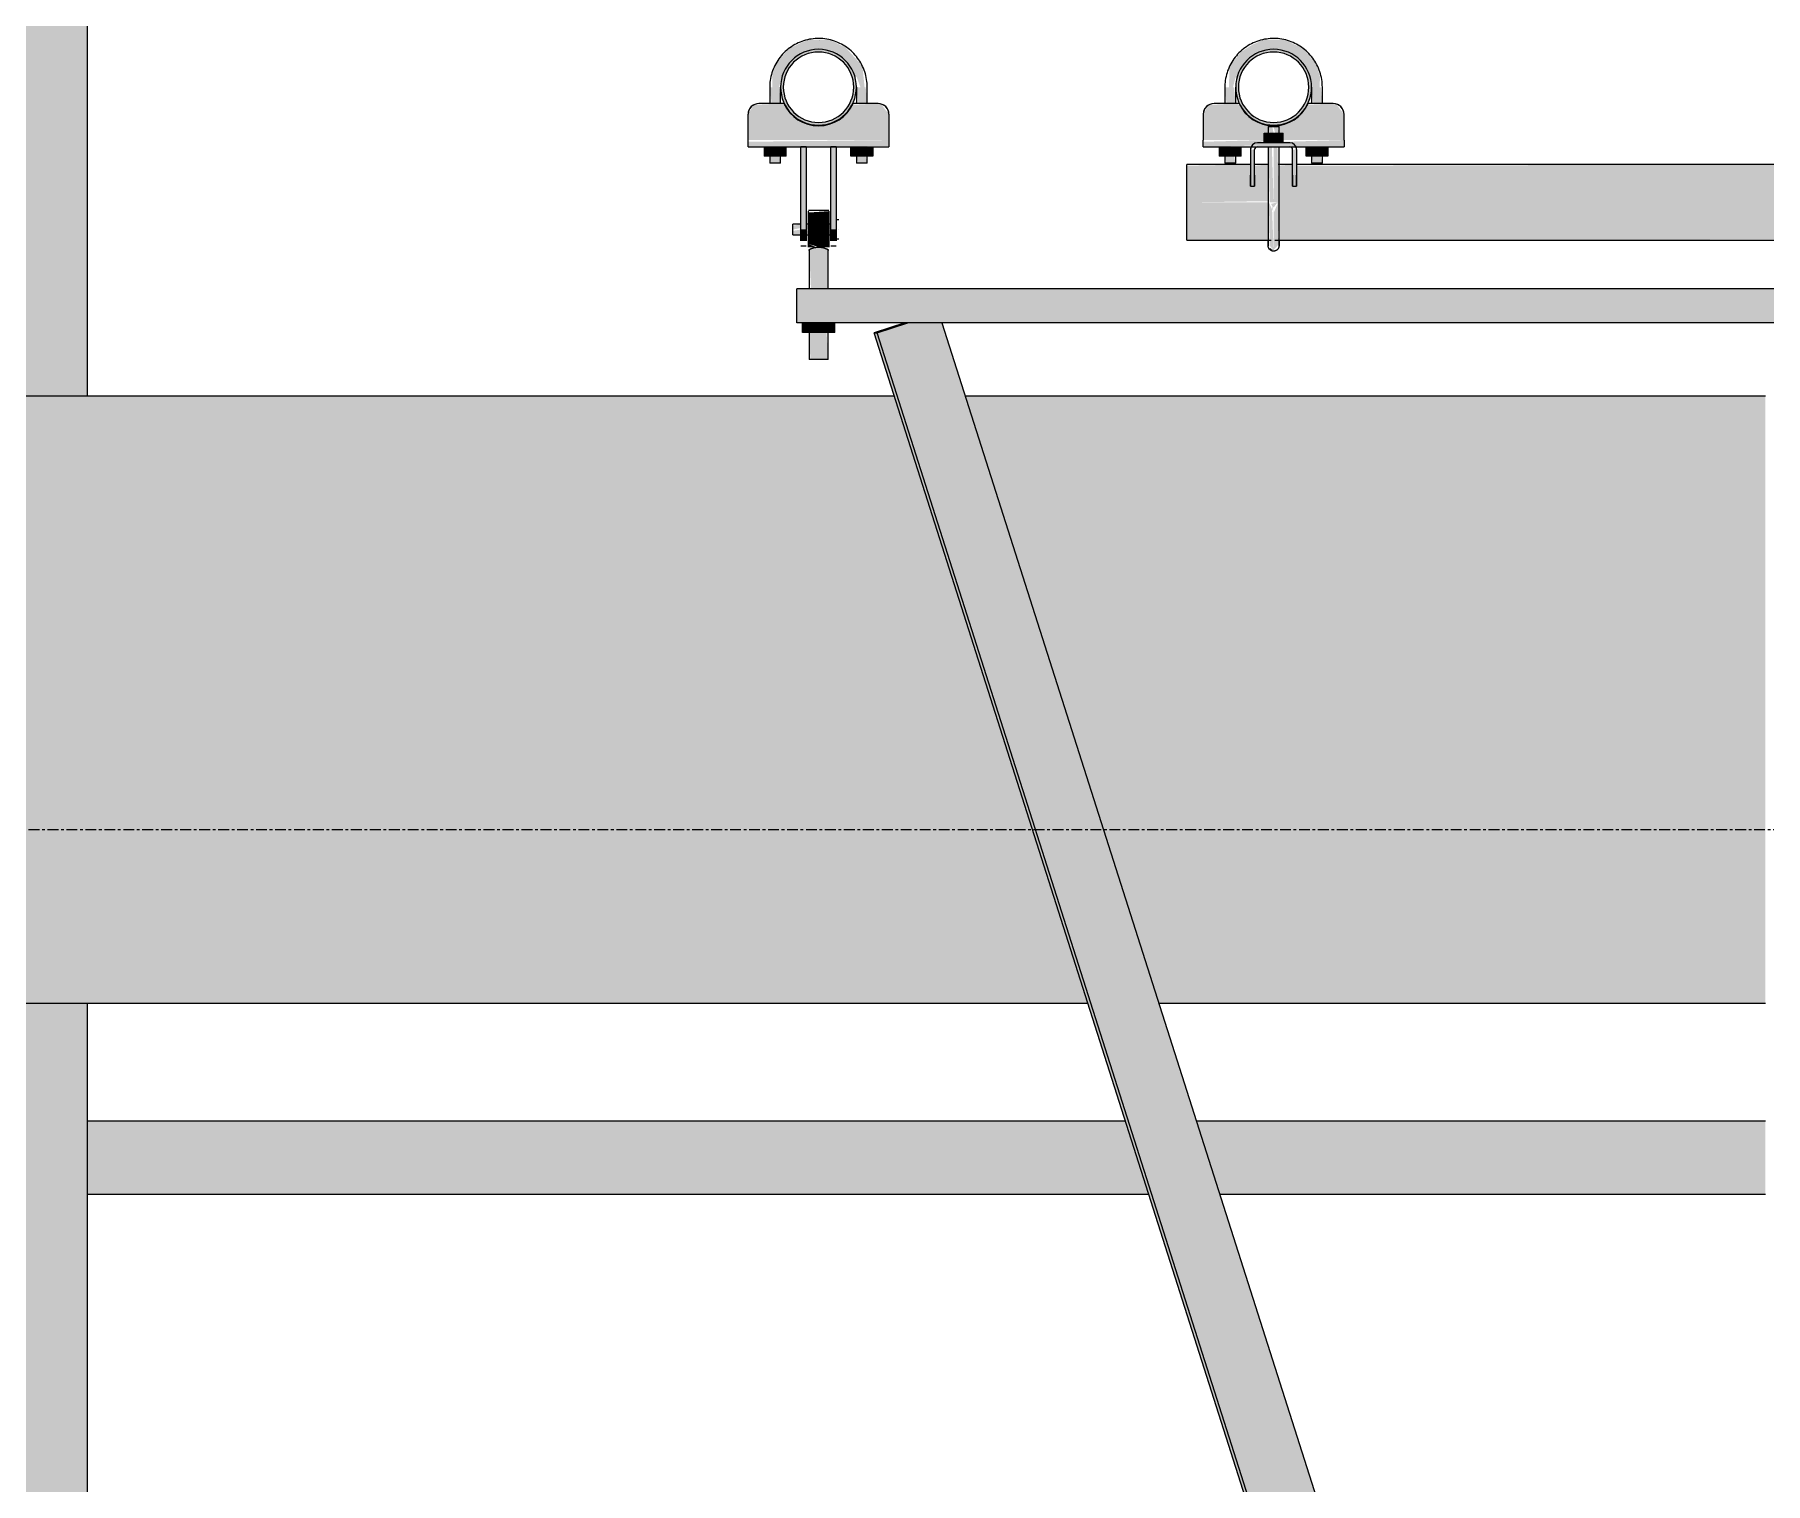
# Model space of a CAD drawing. Header units: inches. Extents: x 21380 to 98133, y -290 to 853.
# Drawn here: x 31984.4 to 32064.2, y 227.8 to 294.7 of the extents above; entities that cross this region are included whole.
import ezdxf

# ---------------------------------------------------------------- set-up
doc = ezdxf.new("R2010")
doc.units = ezdxf.units.IN
doc.header["$MEASUREMENT"] = 0
doc.linetypes.add('Grid Line 1_2_', pattern=[0.875, 0.5, -0.125, 0.125, -0.125])
for name, color, linetype, lineweight in [('A-FLOR-LEVL', 51, 'Continuous', 9), ('M-HVAC-DUCT', 70, 'Continuous', 9), ('Q-SPCQ', 91, 'Continuous', 9), ('S-BEAM', 12, 'Continuous', 9), ('S-COLS', 52, 'Continuous', 9)]:
    doc.layers.add(name, color=color, linetype=linetype, lineweight=lineweight)

# ---------------------------------------------------------------- blocks, each defined once
blk = doc.blocks.new('Basketball_Backstop-Performance_Sports_Systems-3103-Ceiling_Hung - 27_-0_ to 27_-11 7_8_-V62-Building Section - North_South looking East _ Fitness Center')
at = {"layer": 'Q-SPCQ'}
for points in [[(21662.988, 292.25), (21663.178, 292.25), (21663.23, 292.25), (21663.362, 292.703), (21663.723, 293.367), (21664.037, 293.657), (21664.427, 293.869), (21664.801, 293.967), (21665.255, 293.973), (21665.776, 293.829), (21665.915, 293.795), (21666.05, 293.681), (21666.73, 292.735), (21666.745, 292.687), (21666.812, 292.735), (21666.988, 292.25), (21667.178, 292.25), (21667.08, 293.226), (21666.309, 294.08), (21665.553, 294.444), (21664.552, 294.444), (21663.65, 294.009), (21663.026, 293.226), (21662.913, 292.733), (21662.928, 292.25)], [(21687.988, 292.25), (21688.178, 292.25), (21688.192, 292.733), (21688.02, 293.301), (21687.456, 294.009), (21686.553, 294.444), (21685.552, 294.444), (21685.296, 294.303), (21685.101, 294.226), (21684.548, 293.882), (21684.026, 293.226), (21683.988, 292.25), (21684.178, 292.25), (21684.294, 292.687), (21684.376, 292.735), (21684.646, 293.266), (21685.037, 293.657), (21685.461, 293.883), (21685.851, 293.973), (21686.305, 293.967), (21686.678, 293.869), (21687.104, 293.63), (21687.46, 293.266), (21687.568, 293.125), (21687.622, 293.095), (21687.811, 292.25), (21687.876, 292.25), (21687.928, 292.25)], [(21661.803, 289.812), (21668.303, 289.812), (21668.303, 291), (21667.932, 291.483), (21667.803, 291.5), (21666.608, 291.437), (21666.202, 290.92), (21665.865, 290.688), (21665.473, 290.539), (21665.275, 290.487), (21664.551, 290.56), (21664.158, 290.734), (21663.807, 291.013), (21663.536, 291.375), (21663.362, 291.5), (21662.053, 291.433), (21661.803, 291)], [(21682.803, 289.812), (21685.615, 289.812), (21685.615, 290.125), (21685.811, 290.132), (21685.876, 290.437), (21686.294, 290.437), (21686.294, 290.125), (21686.49, 290.125), (21686.49, 289.812), (21689.303, 289.812), (21689.303, 291), (21688.932, 291.483), (21688.803, 291.5), (21687.608, 291.437), (21687.202, 290.92), (21686.865, 290.688), (21686.473, 290.539), (21685.928, 290.487), (21685.551, 290.56), (21685.158, 290.734), (21684.807, 291.013), (21684.536, 291.375), (21684.362, 291.5), (21683.053, 291.433), (21682.803, 291)], [(21686.053, 289.687), (21686.053, 290.125), (21685.615, 290.125), (21685.615, 289.687)], [(21686.49, 289.687), (21686.49, 290.125), (21686.053, 290.125), (21686.053, 289.687)], [(21664.49, 289.5), (21668.303, 289.542), (21668.303, 289.812), (21661.803, 289.732), (21661.803, 289.5), (21664.24, 289.5)], [(21662.548, 289.062), (21662.8, 289.062), (21662.8, 289.5), (21662.548, 289.5)], [(21663.305, 289.062), (21663.305, 289.5), (21662.8, 289.5), (21662.8, 289.062)], [(21663.558, 289.062), (21663.558, 289.5), (21663.305, 289.5), (21663.305, 289.062)], [(21664.49, 285.687), (21664.49, 289.5), (21664.24, 289.5), (21664.24, 285.687)], [(21665.865, 285.687), (21665.865, 289.5), (21665.615, 289.5), (21665.615, 285.687)], [(21666.548, 289.062), (21666.8, 289.062), (21666.8, 289.5), (21666.548, 289.5)], [(21667.305, 289.062), (21667.305, 289.5), (21666.8, 289.5), (21666.8, 289.062)], [(21667.558, 289.062), (21667.558, 289.5), (21667.305, 289.5), (21667.305, 289.062)], [(21683.548, 289.062), (21683.8, 289.062), (21683.8, 289.5), (21683.548, 289.5)], [(21683.8, 289.062), (21684.305, 289.062), (21684.305, 289.5), (21683.8, 289.5)], [(21684.558, 289.062), (21684.558, 289.5), (21684.305, 289.5), (21684.305, 289.062)], [(21687.8, 289.062), (21687.8, 289.5), (21687.548, 289.5), (21687.548, 289.062)], [(21688.305, 289.062), (21688.305, 289.5), (21687.8, 289.5), (21687.8, 289.062), (21688.02, 289.062)], [(21688.305, 289.062), (21688.558, 289.062), (21688.558, 289.5), (21688.305, 289.5)], [(21686.053, 284.744), (21686.293, 285), (21686.262, 285.306), (21686.269, 286.937), (21686.053, 286.454), (21686.053, 284.961)], [(21664.589, 285.656), (21665.527, 285.656), (21665.527, 286.532), (21664.589, 286.469), (21664.589, 285.891)], [(21664.49, 285.157), (21664.49, 285.687), (21664.24, 285.687), (21664.24, 285.157)], [(21665.865, 285.157), (21665.865, 285.687), (21665.615, 285.687), (21665.615, 285.157)], [(21665.058, 280.937), (21665.058, 281.375), (21664.308, 281.375), (21664.308, 280.937)], [(21665.058, 280.937), (21665.808, 280.937), (21665.808, 281.375), (21665.058, 281.375)], [(21708.694, 152.543), (21708.847, 152.592), (21708.847, 161.789), (21708.357, 161.927), (21708.327, 162), (21708.536, 162.242), (21708.736, 162.248), (21670.745, 281.375), (21669.177, 281.375), (21667.754, 280.918), (21708.038, 154.601)], [(21708.694, 152.543), (21667.754, 280.918), (21667.62, 280.918), (21708.56, 152.543)]]:
    blk.add_hatch(color=256, dxfattribs=at).paths.add_polyline_path(points, flags=0)
h = blk.add_hatch(color=256, dxfattribs=at)
h.paths.add_polyline_path([(21665.053, 290.5), (21665.506, 290.56), (21665.928, 290.734), (21666.29, 291.013), (21666.568, 291.375), (21666.743, 291.797), (21666.803, 292.25), (21666.743, 292.703), (21666.568, 293.125), (21666.29, 293.487), (21665.857, 293.795), (21665.506, 293.94), (21665.053, 294), (21664.6, 293.94), (21664.178, 293.766), (21663.811, 293.482), (21663.537, 293.125), (21663.362, 292.703), (21663.303, 292.25), (21663.362, 291.797), (21663.554, 291.353), (21663.815, 291.013), (21664.178, 290.734), (21664.6, 290.56)], flags=0)
h.paths.add_polyline_path([(21665.053, 290.625), (21664.632, 290.68), (21664.24, 290.843), (21663.71, 291.353), (21663.646, 291.437), (21663.483, 291.829), (21663.428, 292.25), (21663.483, 292.671), (21663.811, 293.279), (21663.904, 293.399), (21664.24, 293.657), (21664.632, 293.82), (21665.053, 293.875), (21665.533, 293.795), (21665.865, 293.657), (21666.202, 293.399), (21666.46, 293.062), (21666.622, 292.671), (21666.678, 292.25), (21666.622, 291.829), (21666.395, 291.353), (21666.202, 291.101), (21665.865, 290.843), (21665.473, 290.68)], flags=0)
h = blk.add_hatch(color=256, dxfattribs=at)
h.paths.add_polyline_path([(21686.053, 290.5), (21686.506, 290.56), (21686.928, 290.734), (21687.29, 291.013), (21687.568, 291.375), (21687.743, 291.797), (21687.803, 292.25), (21687.743, 292.703), (21687.568, 293.125), (21687.29, 293.487), (21686.857, 293.795), (21686.506, 293.94), (21686.053, 294), (21685.6, 293.94), (21685.178, 293.766), (21684.815, 293.487), (21684.537, 293.125), (21684.362, 292.703), (21684.303, 292.25), (21684.362, 291.797), (21684.554, 291.353), (21684.815, 291.013), (21685.178, 290.734), (21685.6, 290.56)], flags=0)
h.paths.add_polyline_path([(21686.053, 290.625), (21685.599, 290.694), (21685.24, 290.843), (21684.71, 291.353), (21684.646, 291.437), (21684.483, 291.829), (21684.428, 292.25), (21684.483, 292.671), (21684.646, 293.062), (21684.904, 293.399), (21685.24, 293.657), (21685.632, 293.82), (21686.053, 293.875), (21686.533, 293.795), (21686.865, 293.657), (21687.202, 293.399), (21687.46, 293.062), (21687.622, 292.671), (21687.678, 292.25), (21687.622, 291.829), (21687.395, 291.353), (21687.202, 291.101), (21686.865, 290.843), (21686.473, 290.68)], flags=0)
h = blk.add_hatch(color=256, dxfattribs=at)
h.paths.add_polyline_path([(21663.178, 288.75), (21663.294, 288.75), (21663.23, 289.062), (21662.811, 289.062), (21662.876, 288.75), (21663.118, 288.75)], flags=0)
h.paths.add_polyline_path([(21663.039, 291.5), (21663.294, 291.5), (21663.23, 292.25), (21662.811, 292.25), (21662.887, 291.5), (21662.988, 291.5)], flags=0)
h = blk.add_hatch(color=256, dxfattribs=at)
h.paths.add_polyline_path([(21667.178, 288.75), (21667.294, 288.75), (21667.225, 289.062), (21666.811, 289.062), (21666.876, 288.75), (21667.118, 288.75)], flags=0)
h.paths.add_polyline_path([(21666.975, 291.5), (21667.294, 291.5), (21667.23, 292.25), (21666.811, 292.25), (21666.893, 291.5), (21666.928, 291.5)], flags=0)
h = blk.add_hatch(color=256, dxfattribs=at)
h.paths.add_polyline_path([(21684.053, 288.75), (21684.294, 288.75), (21684.225, 289.062), (21683.811, 289.062), (21683.876, 288.75), (21683.988, 288.75)], flags=0)
h.paths.add_polyline_path([(21684.002, 291.5), (21684.294, 291.5), (21684.23, 292.25), (21683.811, 292.25), (21683.876, 291.5), (21683.988, 291.5)], flags=0)
h = blk.add_hatch(color=256, dxfattribs=at)
h.paths.add_polyline_path([(21687.988, 288.75), (21688.294, 288.75), (21688.23, 289.062), (21687.811, 289.062), (21687.876, 288.75), (21687.928, 288.75)], flags=0)
h.paths.add_polyline_path([(21687.988, 291.5), (21688.294, 291.5), (21688.23, 292.25), (21687.811, 292.25), (21687.887, 291.5), (21687.975, 291.5)], flags=0)
h = blk.add_hatch(color=256, dxfattribs=at)
h.paths.add_polyline_path([(21686.053, 286.937), (21685.972, 289.5), (21685.811, 289.5), (21685.876, 286.937), (21685.988, 286.937)], flags=0)
h.paths.add_polyline_path([(21685.928, 290.125), (21686.053, 290.132), (21685.988, 290.437), (21685.811, 290.437), (21685.876, 290.125), (21685.923, 290.125)], flags=0)
h = blk.add_hatch(color=256, dxfattribs=at)
h.paths.add_polyline_path([(21686.118, 286.937), (21686.294, 286.937), (21686.23, 289.5), (21686.053, 289.5), (21686.053, 286.937)], flags=0)
h.paths.add_polyline_path([(21686.178, 290.125), (21686.294, 290.132), (21686.23, 290.437), (21686.053, 290.437), (21686.123, 290.125)], flags=0)
h = blk.add_hatch(color=256, dxfattribs=at)
h.paths.add_polyline_path([(21682.803, 289.5), (21685.303, 289.561), (21685.303, 289.687), (21685.615, 289.767), (21685.599, 289.812), (21682.803, 289.732), (21682.803, 289.511)], flags=0)
h.paths.add_polyline_path([(21689.303, 289.5), (21689.303, 289.812), (21686.49, 289.732), (21686.49, 289.687), (21686.803, 289.631), (21686.803, 289.5), (21688.02, 289.5)], flags=0)
h = blk.add_hatch(color=256, dxfattribs=at)
h.paths.add_polyline_path([(21685.178, 288.187), (21685.178, 289.375), (21684.99, 289.375), (21684.99, 288.187)], flags=0)
h.paths.add_polyline_path([(21687.115, 288.187), (21687.115, 289.375), (21686.928, 289.375), (21686.928, 288.187)], flags=0)
h.paths.add_polyline_path([(21686.803, 289.5), (21686.803, 289.687), (21685.303, 289.687), (21685.303, 289.5), (21685.599, 289.5)], flags=0)
h = blk.add_hatch(color=256, dxfattribs=at)
h.paths.add_polyline_path([(21682.053, 286.937), (21685.811, 286.993), (21685.811, 288.687), (21685.178, 288.628), (21685.178, 288.187), (21684.99, 288.189), (21684.99, 288.687), (21682.053, 288.628), (21682.053, 287.39)], flags=0)
h.paths.add_polyline_path([(21686.294, 286.937), (21710.428, 286.937), (21710.428, 287.071), (21710.24, 287.136), (21710.24, 287.554), (21710.428, 287.59), (21710.428, 287.818), (21710.865, 287.877), (21710.888, 288.184), (21711.053, 288.175), (21711.137, 287.69), (21711.147, 287.877), (21711.584, 288.14), (21711.811, 288.198), (21711.811, 288.687), (21711.202, 288.628), (21711.178, 288.31), (21711.147, 288.187), (21710.99, 288.275), (21710.888, 288.312), (21710.99, 288.687), (21687.115, 288.628), (21687.115, 288.187), (21686.928, 288.198), (21686.928, 288.687), (21686.294, 288.628), (21686.294, 287.358)], flags=0)
h.paths.add_polyline_path([(21741.279, 286.937), (21742.053, 286.937), (21742.053, 288.687), (21739.115, 288.619), (21739.115, 288.187), (21738.928, 288.187), (21738.858, 288.687), (21738.294, 288.617), (21738.294, 286.937), (21738.858, 286.937)], flags=0)
h.paths.add_polyline_path([(21737.811, 286.937), (21737.811, 288.687), (21737.178, 288.614), (21737.178, 288.187), (21736.99, 288.187), (21736.99, 288.687), (21713.115, 288.628), (21713.166, 288.453), (21713.218, 288.312), (21712.928, 288.248), (21712.882, 288.687), (21712.294, 288.628), (21712.295, 288.168), (21712.522, 288.14), (21712.94, 287.812), (21712.99, 287.69), (21713.053, 288.184), (21713.24, 288.14), (21713.24, 287.818), (21713.678, 287.765), (21713.678, 287.554), (21713.865, 287.489), (21713.865, 287.071), (21713.678, 287.06), (21713.678, 286.937), (21736.437, 286.937)], flags=0)
h.paths.add_polyline_path([(21712.99, 286.937), (21713.053, 286.937), (21712.99, 287.06)], flags=0)
h = blk.add_hatch(color=256, dxfattribs=at)
h.paths.add_polyline_path([(21686.23, 286.937), (21685.928, 286.867), (21686.053, 286.696), (21686.178, 286.867)], flags=0)
h.paths.add_polyline_path([(21686.269, 286.937), (21686.23, 286.937), (21686.23, 286.849)], flags=0)
h.paths.add_polyline_path([(21697.703, 285.187), (21711.115, 285.247), (21711.053, 286.694), (21710.865, 286.702), (21710.865, 286.807), (21710.428, 286.807), (21710.428, 286.937), (21686.269, 286.937), (21686.293, 285.187), (21692.862, 285.187)], flags=0)
h.paths.add_polyline_path([(21685.853, 285.187), (21685.804, 286.184), (21685.848, 286.513), (21685.811, 286.937), (21682.053, 286.937), (21682.053, 285.187), (21685.852, 285.187)], flags=0)
h.paths.add_polyline_path([(21737.876, 286.937), (21738.053, 286.696), (21738.178, 286.937), (21737.928, 286.937)], flags=0)
h.paths.add_polyline_path([(21737.852, 285.187), (21737.849, 285.247), (21737.849, 286.485), (21737.811, 286.937), (21713.678, 286.937), (21713.678, 286.807), (21713.24, 286.72), (21713.24, 286.694), (21713.053, 286.719), (21712.99, 285.187), (21737.83, 285.187)], flags=0)
h.paths.add_polyline_path([(21738.269, 286.937), (21738.219, 286.909), (21738.256, 286.909)], flags=0)
h.paths.add_polyline_path([(21738.285, 285.187), (21742.053, 285.247), (21742.053, 286.937), (21738.269, 286.909), (21738.278, 285.221)], flags=0)
h = blk.add_hatch(color=256, dxfattribs=at)
h.paths.add_polyline_path([(21686.053, 286.454), (21685.985, 286.788), (21685.983, 286.646), (21686.047, 286.469)], flags=0)
h.paths.add_polyline_path([(21686.053, 284.744), (21685.982, 286.612), (21685.836, 286.937), (21685.875, 284.924)], flags=0)
h = blk.add_hatch(color=256, dxfattribs=at)
h.paths.add_polyline_path([(21663.865, 285.687), (21664.24, 285.752), (21664.24, 285.929), (21663.865, 285.864), (21663.865, 285.752)], flags=0)
h.paths.add_polyline_path([(21665.615, 285.687), (21665.615, 285.929), (21665.527, 285.864), (21665.527, 285.687)], flags=0)
h.paths.add_polyline_path([(21664.589, 285.687), (21664.589, 285.929), (21664.49, 285.848), (21664.49, 285.687)], flags=0)
h = blk.add_hatch(color=256, dxfattribs=at)
h.paths.add_polyline_path([(21665.615, 285.446), (21665.615, 285.687), (21665.527, 285.623), (21665.527, 285.446)], flags=0)
h.paths.add_polyline_path([(21664.24, 285.446), (21664.24, 285.687), (21663.865, 285.623), (21663.865, 285.446)], flags=0)
h.paths.add_polyline_path([(21664.49, 285.446), (21664.589, 285.511), (21664.589, 285.687), (21664.49, 285.604), (21664.49, 285.463)], flags=0)
h = blk.add_hatch(color=256, dxfattribs=at)
h.paths.add_polyline_path([(21664.981, 284.859), (21664.589, 285.015), (21664.589, 284.871), (21664.98, 284.859)], flags=0)
h.paths.add_polyline_path([(21665.135, 284.859), (21665.527, 284.871), (21665.527, 285.656), (21664.589, 285.656), (21664.589, 285.015), (21665.058, 284.881)], flags=0)
h = blk.add_hatch(color=256, dxfattribs=at)
h.paths.add_polyline_path([(21665.367, 279.687), (21665.495, 279.687), (21665.426, 280.937), (21664.62, 280.937), (21664.679, 279.687), (21665.277, 279.687)], flags=0)
h.paths.add_polyline_path([(21665.148, 282.955), (21665.495, 282.955), (21665.468, 284.763), (21665.135, 284.859), (21664.723, 284.795), (21664.62, 284.75), (21664.707, 282.955), (21665.107, 282.955)], flags=0)
h = blk.add_hatch(color=256, dxfattribs=at)
h.paths.add_polyline_path([(21664.058, 281.375), (21711.115, 281.375), (21711.115, 282.955), (21664.058, 282.955), (21664.058, 281.585)], flags=0)
h.paths.add_polyline_path([(21755.804, 281.375), (21760.058, 281.375), (21760.058, 282.955), (21712.99, 282.955), (21712.99, 281.375), (21736.437, 281.375)], flags=0)
for p, q in [((21662.803, 292.25), (21662.803, 291.5)), ((21663.303, 291.5), (21663.303, 292.25)), ((21666.803, 292.25), (21666.803, 291.5)), ((21667.303, 291.5), (21667.303, 292.25)), ((21683.803, 292.25), (21683.803, 291.5)), ((21684.303, 291.5), (21684.303, 292.25)), ((21687.803, 292.25), (21687.803, 291.5)), ((21688.303, 291.5), (21688.303, 292.25)), ((21661.803, 289.812), (21661.803, 291)), ((21663.459, 291.5), (21662.303, 291.5)), ((21667.803, 291.5), (21666.647, 291.5)), ((21668.303, 291), (21668.303, 289.812)), ((21682.803, 291), (21682.803, 289.812)), ((21684.459, 291.5), (21683.303, 291.5)), ((21688.803, 291.5), (21687.647, 291.5)), ((21689.303, 289.812), (21689.303, 291)), ((21685.615, 290.125), (21686.053, 290.125)), ((21685.615, 289.687), (21685.615, 290.125)), ((21685.803, 290.437), (21685.803, 289.687)), ((21685.811, 290.437), (21686.053, 290.437)), ((21686.053, 290.437), (21686.294, 290.437)), ((21686.053, 290.125), (21686.49, 290.125)), ((21686.053, 290.125), (21686.053, 289.687)), ((21686.303, 289.687), (21686.303, 290.437)), ((21686.49, 289.687), (21686.49, 290.125)), ((21661.803, 289.5), (21661.803, 289.812)), ((21661.803, 289.5), (21668.303, 289.5)), ((21662.548, 289.5), (21662.548, 289.062)), ((21662.8, 289.062), (21662.8, 289.5)), ((21662.803, 289.515), (21662.803, 288.75)), ((21663.303, 288.75), (21663.303, 289.518)), ((21663.305, 289.062), (21663.305, 289.5)), ((21663.558, 289.062), (21663.558, 289.5)), ((21664.24, 285.687), (21664.24, 289.5)), ((21664.49, 289.5), (21664.24, 289.5)), ((21664.49, 289.5), (21664.49, 285.687)), ((21665.615, 285.687), (21665.615, 289.5)), ((21665.865, 289.5), (21665.615, 289.5)), ((21665.865, 289.5), (21665.865, 285.687)), ((21666.548, 289.062), (21666.548, 289.5)), ((21666.8, 289.062), (21666.8, 289.5)), ((21666.803, 289.511), (21666.803, 288.75)), ((21667.303, 288.75), (21667.303, 289.511)), ((21667.305, 289.062), (21667.305, 289.5)), ((21667.558, 289.5), (21667.558, 289.062)), ((21668.303, 289.812), (21668.303, 289.5)), ((21682.803, 289.5), (21682.803, 289.812)), ((21682.803, 289.5), (21685.303, 289.5)), ((21683.548, 289.5), (21683.548, 289.062)), ((21683.8, 289.062), (21683.8, 289.5)), ((21683.803, 289.515), (21683.803, 288.75)), ((21684.303, 288.75), (21684.303, 289.518)), ((21684.305, 289.062), (21684.305, 289.5)), ((21684.558, 289.062), (21684.558, 289.5)), ((21684.99, 289.375), (21684.99, 288.187)), ((21685.178, 288.187), (21685.178, 289.375)), ((21686.803, 289.687), (21685.303, 289.687)), ((21685.303, 289.5), (21686.803, 289.5)), ((21685.803, 289.5), (21685.803, 286.937)), ((21685.803, 289.5), (21685.803, 288.687)), ((21686.303, 286.937), (21686.303, 289.5)), ((21686.303, 288.687), (21686.303, 289.5)), ((21686.803, 289.5), (21689.303, 289.5)), ((21686.928, 288.187), (21686.928, 289.375)), ((21687.115, 289.375), (21687.115, 288.187)), ((21687.548, 289.062), (21687.548, 289.5)), ((21687.8, 289.062), (21687.8, 289.5)), ((21687.803, 289.511), (21687.803, 288.75)), ((21688.303, 288.75), (21688.303, 289.511)), ((21688.305, 289.062), (21688.305, 289.5)), ((21688.558, 289.5), (21688.558, 289.062)), ((21689.303, 289.812), (21689.303, 289.5)), ((21662.8, 289.062), (21662.548, 289.062)), ((21663.305, 289.062), (21662.8, 289.062)), ((21662.803, 288.75), (21662.811, 288.75)), ((21663.303, 288.75), (21662.803, 288.75)), ((21663.294, 288.75), (21663.303, 288.75)), ((21663.558, 289.062), (21663.305, 289.062)), ((21666.8, 289.062), (21666.548, 289.062)), ((21667.305, 289.062), (21666.8, 289.062)), ((21667.303, 288.75), (21666.803, 288.75)), ((21666.803, 288.75), (21666.811, 288.75)), ((21667.294, 288.75), (21667.303, 288.75)), ((21667.558, 289.062), (21667.305, 289.062)), ((21684.99, 288.687), (21682.053, 288.687)), ((21682.053, 286.937), (21682.053, 288.687)), ((21683.8, 289.062), (21683.548, 289.062)), ((21684.305, 289.062), (21683.8, 289.062)), ((21683.803, 288.75), (21683.811, 288.75)), ((21684.303, 288.75), (21683.803, 288.75)), ((21684.294, 288.75), (21684.303, 288.75)), ((21684.558, 289.062), (21684.305, 289.062)), ((21685.836, 288.687), (21685.178, 288.687)), ((21686.928, 288.687), (21686.269, 288.687)), ((21710.99, 288.687), (21687.115, 288.687)), ((21687.8, 289.062), (21687.548, 289.062)), ((21688.305, 289.062), (21687.8, 289.062)), ((21688.303, 288.75), (21687.803, 288.75)), ((21687.803, 288.75), (21687.811, 288.75)), ((21688.294, 288.75), (21688.303, 288.75)), ((21688.558, 289.062), (21688.305, 289.062)), ((21684.99, 288.197), (21684.99, 287.824)), ((21684.99, 287.687), (21684.99, 288.187)), ((21684.99, 287.819), (21684.99, 287.687)), ((21684.99, 287.687), (21685.178, 287.687)), ((21684.99, 287.687), (21685.178, 287.687)), ((21685.178, 287.824), (21685.178, 288.197)), ((21685.178, 288.187), (21685.178, 287.687)), ((21685.178, 287.687), (21685.178, 287.819)), ((21686.928, 288.197), (21686.928, 287.824)), ((21686.928, 287.687), (21686.928, 288.187)), ((21686.928, 287.819), (21686.928, 287.687)), ((21686.928, 287.687), (21687.115, 287.687)), ((21686.928, 287.687), (21687.115, 287.687)), ((21687.115, 287.824), (21687.115, 288.197)), ((21687.115, 288.187), (21687.115, 287.687)), ((21687.115, 287.687), (21687.115, 287.819)), ((21682.053, 285.187), (21682.053, 286.937)), ((21664.24, 285.937), (21663.865, 285.937)), ((21663.865, 285.687), (21663.865, 285.929)), ((21664.589, 285.937), (21664.49, 285.937)), ((21665.527, 286.562), (21664.589, 286.562)), ((21664.589, 285.656), (21664.589, 286.532)), ((21665.527, 286.532), (21665.527, 285.656)), ((21665.615, 285.937), (21665.527, 285.937)), ((21665.99, 286.125), (21665.865, 286.125)), ((21663.865, 285.446), (21663.865, 285.687)), ((21663.865, 285.437), (21664.24, 285.437)), ((21664.24, 285.157), (21664.24, 285.687)), ((21664.49, 285.687), (21664.49, 285.157)), ((21664.49, 285.437), (21664.589, 285.437)), ((21664.589, 284.871), (21664.589, 285.656)), ((21665.527, 285.656), (21665.527, 284.871)), ((21665.527, 285.437), (21665.615, 285.437)), ((21665.615, 285.157), (21665.615, 285.687)), ((21665.865, 285.687), (21665.865, 285.157)), ((21665.865, 285.25), (21665.99, 285.25)), ((21665.99, 285.687), (21665.99, 285.687)), ((21665.99, 285.687), (21665.99, 285.687)), ((21682.053, 285.187), (21685.942, 285.187)), ((21686.113, 285.187), (21711.115, 285.187)), ((21664.24, 284.937), (21664.49, 284.937)), ((21664.589, 284.75), (21664.62, 284.75)), ((21664.62, 284.75), (21664.62, 282.955)), ((21665.495, 282.955), (21665.495, 284.75)), ((21665.495, 284.75), (21665.527, 284.75)), ((21665.615, 284.937), (21665.865, 284.937)), ((21664.058, 281.375), (21664.058, 282.955)), ((21711.115, 282.955), (21664.058, 282.955)), ((21711.115, 281.375), (21664.058, 281.375)), ((21664.308, 280.937), (21664.308, 281.375)), ((21664.62, 281.375), (21664.62, 279.687)), ((21665.058, 280.937), (21665.058, 281.375)), ((21665.495, 279.687), (21665.495, 281.375)), ((21665.808, 280.937), (21665.808, 281.375)), ((21669.043, 281.375), (21667.62, 280.918)), ((21667.754, 280.918), (21669.177, 281.375)), ((21670.745, 281.375), (21708.738, 162.244)), ((21665.058, 280.937), (21664.308, 280.937)), ((21665.808, 280.937), (21665.058, 280.937)), ((21667.62, 280.918), (21667.754, 280.918)), ((21708.56, 152.543), (21667.62, 280.918)), ((21708.694, 152.543), (21667.754, 280.918)), ((21665.495, 279.687), (21664.62, 279.687))]:
    blk.add_line(p, q, dxfattribs=at)
at = {"layer": 'Q-SPCQ', "flags": 128}
for points in [[(21667.303, 292.25), (21667.301, 292.34), (21667.296, 292.43), (21667.287, 292.519), (21667.274, 292.608), (21667.258, 292.697), (21667.238, 292.785), (21667.215, 292.872), (21667.189, 292.958), (21667.159, 293.043), (21667.125, 293.126), (21667.089, 293.208), (21667.049, 293.289), (21667.005, 293.368), (21666.959, 293.445), (21666.91, 293.52), (21666.858, 293.594), (21666.802, 293.665), (21666.744, 293.734), (21666.684, 293.8), (21666.62, 293.864), (21666.555, 293.925), (21666.486, 293.984), (21666.416, 294.04), (21666.343, 294.093), (21666.268, 294.143), (21666.192, 294.19), (21666.113, 294.234), (21666.033, 294.275), (21665.951, 294.313), (21665.868, 294.347), (21665.784, 294.378), (21665.698, 294.406), (21665.611, 294.43), (21665.524, 294.45), (21665.435, 294.467), (21665.346, 294.481), (21665.257, 294.491), (21665.167, 294.497), (21665.077, 294.5), (21664.987, 294.499), (21664.897, 294.495), (21664.808, 294.487), (21664.718, 294.475), (21664.63, 294.46), (21664.542, 294.441), (21664.454, 294.419), (21664.368, 294.393), (21664.283, 294.364), (21664.199, 294.332), (21664.116, 294.296), (21664.035, 294.257), (21663.956, 294.215), (21663.878, 294.169), (21663.802, 294.121), (21663.729, 294.069), (21663.657, 294.015), (21663.588, 293.957), (21663.52, 293.898), (21663.456, 293.835), (21663.394, 293.77), (21663.334, 293.702), (21663.278, 293.632), (21663.224, 293.56), (21663.173, 293.486), (21663.125, 293.41), (21663.08, 293.332), (21663.038, 293.252), (21663, 293.171), (21662.965, 293.088), (21662.933, 293.004), (21662.904, 292.918), (21662.879, 292.832), (21662.858, 292.745), (21662.84, 292.656), (21662.825, 292.568), (21662.814, 292.478), (21662.807, 292.388), (21662.803, 292.299), (21662.803, 292.25)], [(21688.303, 292.25), (21688.301, 292.34), (21688.296, 292.43), (21688.287, 292.519), (21688.274, 292.608), (21688.258, 292.697), (21688.238, 292.785), (21688.215, 292.872), (21688.189, 292.958), (21688.159, 293.043), (21688.125, 293.126), (21688.089, 293.208), (21688.049, 293.289), (21688.005, 293.368), (21687.959, 293.445), (21687.91, 293.52), (21687.858, 293.594), (21687.802, 293.665), (21687.744, 293.734), (21687.684, 293.8), (21687.62, 293.864), (21687.555, 293.925), (21687.486, 293.984), (21687.416, 294.04), (21687.343, 294.093), (21687.268, 294.143), (21687.192, 294.19), (21687.113, 294.234), (21687.033, 294.275), (21686.951, 294.313), (21686.868, 294.347), (21686.784, 294.378), (21686.698, 294.406), (21686.611, 294.43), (21686.524, 294.45), (21686.435, 294.467), (21686.346, 294.481), (21686.257, 294.491), (21686.167, 294.497), (21686.077, 294.5), (21685.987, 294.499), (21685.897, 294.495), (21685.808, 294.487), (21685.718, 294.475), (21685.63, 294.46), (21685.542, 294.441), (21685.454, 294.419), (21685.368, 294.393), (21685.283, 294.364), (21685.199, 294.332), (21685.116, 294.296), (21685.035, 294.257), (21684.956, 294.215), (21684.878, 294.169), (21684.802, 294.121), (21684.729, 294.069), (21684.657, 294.015), (21684.588, 293.957), (21684.52, 293.898), (21684.456, 293.835), (21684.394, 293.77), (21684.334, 293.702), (21684.278, 293.632), (21684.224, 293.56), (21684.173, 293.486), (21684.125, 293.41), (21684.08, 293.332), (21684.038, 293.252), (21684, 293.171), (21683.965, 293.088), (21683.933, 293.004), (21683.904, 292.918), (21683.879, 292.832), (21683.858, 292.745), (21683.84, 292.656), (21683.825, 292.568), (21683.814, 292.478), (21683.807, 292.388), (21683.803, 292.299), (21683.803, 292.25)], [(21685.803, 286.937), (21685.803, 286.858), (21685.803, 286.778), (21685.803, 286.698), (21685.803, 286.619), (21685.803, 286.54), (21685.803, 286.462), (21685.803, 286.385), (21685.803, 286.308), (21685.803, 286.233), (21685.803, 286.159), (21685.803, 286.086), (21685.803, 286.014), (21685.803, 285.944), (21685.803, 285.875), (21685.803, 285.808), (21685.803, 285.743), (21685.803, 285.68), (21685.803, 285.619), (21685.803, 285.56), (21685.803, 285.503), (21685.803, 285.448), (21685.803, 285.396), (21685.803, 285.346), (21685.803, 285.299), (21685.803, 285.255), (21685.803, 285.213), (21685.803, 285.174), (21685.803, 285.137), (21685.803, 285.104), (21685.803, 285.073), (21685.803, 285.046), (21685.803, 285.021), (21685.803, 285), (21685.803, 284.982), (21685.803, 284.967), (21685.803, 284.955), (21685.803, 284.946), (21685.803, 284.94), (21685.803, 284.938)], [(21686.303, 284.937), (21686.303, 284.939), (21686.303, 284.944), (21686.303, 284.952), (21686.303, 284.963), (21686.303, 284.977), (21686.303, 284.995), (21686.303, 285.015), (21686.303, 285.039), (21686.303, 285.066), (21686.303, 285.095), (21686.303, 285.128), (21686.303, 285.164), (21686.303, 285.202), (21686.303, 285.243), (21686.303, 285.287), (21686.303, 285.333), (21686.303, 285.382), (21686.303, 285.434), (21686.303, 285.488), (21686.303, 285.544), (21686.303, 285.603), (21686.303, 285.663), (21686.303, 285.726), (21686.303, 285.79), (21686.303, 285.857), (21686.303, 285.925), (21686.303, 285.995), (21686.303, 286.066), (21686.303, 286.139), (21686.303, 286.213), (21686.303, 286.288), (21686.303, 286.364), (21686.303, 286.441), (21686.303, 286.519), (21686.303, 286.598), (21686.303, 286.677), (21686.303, 286.756), (21686.303, 286.836), (21686.303, 286.916), (21686.303, 286.937)], [(21685.803, 284.937), (21685.803, 284.939), (21685.803, 284.944), (21685.803, 284.952), (21685.803, 284.963), (21685.803, 284.977), (21685.803, 284.995), (21685.803, 285.015), (21685.803, 285.039), (21685.803, 285.066), (21685.803, 285.095), (21685.803, 285.128), (21685.803, 285.164), (21685.803, 285.202)], [(21686.303, 285.213), (21686.303, 285.174), (21686.303, 285.137), (21686.303, 285.104), (21686.303, 285.073), (21686.303, 285.046), (21686.303, 285.021), (21686.303, 285), (21686.303, 284.982), (21686.303, 284.967), (21686.303, 284.955), (21686.303, 284.946), (21686.303, 284.94), (21686.303, 284.938)], [(21686.053, 284.687), (21686.043, 284.688), (21686.033, 284.688), (21686.023, 284.689), (21686.013, 284.691), (21686.003, 284.692), (21685.993, 284.695), (21685.984, 284.697), (21685.974, 284.7), (21685.965, 284.704), (21685.955, 284.707), (21685.946, 284.711), (21685.937, 284.716), (21685.929, 284.721), (21685.92, 284.726), (21685.912, 284.731), (21685.904, 284.737), (21685.896, 284.743), (21685.888, 284.75), (21685.881, 284.756), (21685.873, 284.763), (21685.867, 284.771), (21685.86, 284.778), (21685.854, 284.786), (21685.848, 284.794), (21685.842, 284.802), (21685.837, 284.811), (21685.832, 284.82), (21685.828, 284.829), (21685.824, 284.838), (21685.82, 284.847), (21685.816, 284.856), (21685.813, 284.866), (21685.811, 284.875), (21685.808, 284.885), (21685.806, 284.895), (21685.805, 284.905), (21685.804, 284.915), (21685.803, 284.925), (21685.803, 284.935), (21685.803, 284.937)], [(21686.303, 284.937), (21686.303, 284.928), (21686.302, 284.918), (21686.301, 284.908), (21686.3, 284.898), (21686.298, 284.888), (21686.296, 284.878), (21686.293, 284.868), (21686.29, 284.859), (21686.287, 284.849), (21686.283, 284.84), (21686.279, 284.831), (21686.275, 284.822), (21686.27, 284.813), (21686.265, 284.805), (21686.259, 284.796), (21686.253, 284.788), (21686.247, 284.78), (21686.241, 284.773), (21686.234, 284.765), (21686.227, 284.758), (21686.22, 284.751), (21686.212, 284.745), (21686.204, 284.739), (21686.196, 284.733), (21686.188, 284.727), (21686.179, 284.722), (21686.171, 284.717), (21686.162, 284.712), (21686.153, 284.708), (21686.143, 284.704), (21686.134, 284.701), (21686.124, 284.698), (21686.115, 284.695), (21686.105, 284.693), (21686.095, 284.691), (21686.085, 284.69), (21686.075, 284.689), (21686.066, 284.688), (21686.056, 284.688), (21686.053, 284.687)]]:
    blk.add_lwpolyline(points, dxfattribs=at)
at = {"layer": 'Q-SPCQ'}
for centre, radius, start, end in [((21665.053, 292.25), 1.75, 0, 180), ((21686.053, 292.25), 1.75, 0, 180), ((21665.053, 292.25), 1.625, 0, 180), ((21686.053, 292.25), 1.625, 0, 180), ((21665.053, 292.25), 1.75, 180, 0), ((21665.053, 292.25), 1.625, 180, 0), ((21686.053, 292.25), 1.75, 180, 0), ((21686.053, 292.25), 1.625, 180, 0), ((21662.303, 291), 0.5, 90, 180), ((21662.303, 291), 0.5, 120, 180), ((21665.053, 292.223), 1.75, 204.39575, 335.60425), ((21667.803, 291), 0.5, 0, 90), ((21667.803, 291), 0.5, 0, 60), ((21683.303, 291), 0.5, 90, 180), ((21683.303, 291), 0.5, 120, 180), ((21686.053, 292.223), 1.75, 204.39575, 335.60425), ((21688.803, 291), 0.5, 0, 90), ((21688.803, 291), 0.5, 0, 60), ((21685.303, 289.375), 0.312, 90, 180), ((21685.303, 289.375), 0.125, 90, 180), ((21686.803, 289.375), 0.312, 0, 90), ((21686.803, 289.375), 0.125, 0, 90)]:
    blk.add_arc(centre, radius, start, end, dxfattribs=at)
blk.add_open_spline([(21665.495, 284.75), (21665.495, 284.75), (21665.492, 284.752), (21665.481, 284.758), (21665.469, 284.762), (21665.454, 284.769), (21665.436, 284.777), (21665.419, 284.785), (21665.404, 284.791), (21665.393, 284.795), (21665.38, 284.799), (21665.363, 284.806), (21665.34, 284.814), (21665.315, 284.822), (21665.294, 284.829), (21665.278, 284.833), (21665.261, 284.837), (21665.239, 284.842), (21665.209, 284.848), (21665.173, 284.855), (21665.135, 284.859), (21665.097, 284.862), (21665.058, 284.862), (21665.019, 284.862), (21664.981, 284.859), (21664.943, 284.855), (21664.907, 284.848), (21664.877, 284.842), (21664.855, 284.837), (21664.838, 284.833), (21664.822, 284.829), (21664.801, 284.822), (21664.776, 284.814), (21664.753, 284.806), (21664.736, 284.799), (21664.723, 284.795), (21664.711, 284.791), (21664.696, 284.785), (21664.679, 284.777), (21664.662, 284.769), (21664.647, 284.762), (21664.635, 284.758), (21664.624, 284.752), (21664.62, 284.75), (21664.62, 284.75)], degree=3, knots=[0, 0, 0, 0, 0.055556, 0.083333, 0.111111, 0.138889, 0.166667, 0.194444, 0.208333, 0.222222, 0.236111, 0.25, 0.277778, 0.305556, 0.319444, 0.333333, 0.347222, 0.361111, 0.388889, 0.416667, 0.444444, 0.472222, 0.5, 0.527778, 0.555556, 0.583333, 0.611111, 0.638889, 0.652778, 0.666667, 0.680556, 0.694444, 0.722222, 0.75, 0.763889, 0.777778, 0.791667, 0.805556, 0.833333, 0.861111, 0.888889, 0.916667, 0.944444, 1, 1, 1, 1], dxfattribs=at)
blk = doc.blocks.new('Basketball_Backstop-Performance_Sports_Systems-3103-Ceiling_Hung - 27_-0_ to 27_-11 7_8_-V69-Building Section - North_South looking East _ Fitness Center')
at = {"layer": 'Q-SPCQ'}
for points in [[(21665.31, 294.377), (21664.794, 294.444), (21665.255, 294.382)], [(21686.053, 284.744), (21685.875, 284.835), (21685.895, 284.759)]]:
    blk.add_hatch(color=256, dxfattribs=at).paths.add_polyline_path(points, flags=0)
for p, q in [((21662.803, 292.25), (21662.803, 291.5)), ((21663.303, 291.5), (21663.303, 292.25)), ((21666.803, 292.25), (21666.803, 291.5)), ((21667.303, 291.5), (21667.303, 292.25)), ((21683.803, 292.25), (21683.803, 291.5)), ((21684.303, 291.5), (21684.303, 292.25)), ((21687.803, 292.25), (21687.803, 291.5)), ((21688.303, 291.5), (21688.303, 292.25)), ((21685.803, 289.5), (21685.803, 288.687)), ((21685.803, 289.5), (21685.803, 288.687)), ((21686.303, 288.687), (21686.303, 289.5)), ((21686.303, 288.687), (21686.303, 289.5)), ((21662.803, 289.062), (21662.803, 288.75)), ((21662.803, 288.75), (21662.811, 288.75)), ((21662.811, 288.75), (21662.803, 288.75)), ((21663.294, 288.75), (21663.303, 288.75)), ((21663.303, 288.75), (21663.294, 288.75)), ((21663.303, 288.75), (21663.303, 289.062)), ((21666.803, 289.062), (21666.803, 288.75)), ((21666.811, 288.75), (21666.803, 288.75)), ((21666.803, 288.75), (21666.811, 288.75)), ((21667.303, 288.75), (21667.294, 288.75)), ((21667.294, 288.75), (21667.303, 288.75)), ((21667.303, 288.75), (21667.303, 289.062)), ((21683.803, 289.062), (21683.803, 288.75)), ((21683.803, 288.75), (21683.811, 288.75)), ((21683.811, 288.75), (21683.803, 288.75)), ((21684.294, 288.75), (21684.303, 288.75)), ((21684.303, 288.75), (21684.294, 288.75)), ((21684.303, 288.75), (21684.303, 289.062)), ((21687.803, 289.062), (21687.803, 288.75)), ((21687.811, 288.75), (21687.803, 288.75)), ((21687.803, 288.75), (21687.811, 288.75)), ((21688.303, 288.75), (21688.294, 288.75)), ((21688.294, 288.75), (21688.303, 288.75)), ((21688.303, 288.75), (21688.303, 289.062)), ((21664.24, 285.937), (21663.865, 285.937)), ((21663.865, 285.929), (21663.865, 285.929)), ((21664.589, 285.937), (21664.49, 285.937)), ((21665.527, 286.562), (21664.589, 286.562)), ((21664.589, 286.532), (21664.589, 286.532)), ((21665.527, 286.532), (21665.527, 286.532)), ((21665.615, 285.937), (21665.527, 285.937)), ((21665.99, 286.125), (21665.865, 286.125)), ((21663.865, 285.446), (21663.865, 285.446)), ((21663.865, 285.437), (21664.24, 285.437)), ((21664.24, 285.157), (21664.24, 285.157)), ((21664.49, 285.437), (21664.589, 285.437)), ((21664.49, 285.157), (21664.49, 285.157)), ((21665.527, 285.437), (21665.615, 285.437)), ((21665.615, 285.157), (21665.615, 285.157)), ((21665.865, 285.25), (21665.99, 285.25)), ((21665.865, 285.157), (21665.865, 285.157)), ((21665.99, 285.687), (21665.99, 285.687)), ((21665.99, 285.687), (21665.99, 285.687)), ((21664.24, 284.937), (21664.49, 284.937)), ((21664.589, 284.871), (21664.589, 284.871)), ((21664.589, 284.75), (21664.62, 284.75)), ((21665.495, 284.75), (21665.527, 284.75)), ((21665.527, 284.871), (21665.527, 284.871)), ((21665.615, 284.937), (21665.865, 284.937))]:
    blk.add_line(p, q, dxfattribs=at)
at = {"layer": 'Q-SPCQ', "flags": 128}
for points in [[(21663.588, 293.957), (21663.52, 293.898), (21663.456, 293.835), (21663.394, 293.77), (21663.334, 293.702), (21663.278, 293.632), (21663.224, 293.56), (21663.173, 293.486), (21663.125, 293.41), (21663.08, 293.332)], [(21664.454, 294.419), (21664.368, 294.393), (21664.283, 294.364), (21664.199, 294.332), (21664.116, 294.296), (21664.035, 294.257), (21663.956, 294.215), (21663.878, 294.169), (21663.802, 294.121), (21663.729, 294.069)], [(21665.524, 294.45), (21665.435, 294.467), (21665.346, 294.481), (21665.257, 294.491), (21665.167, 294.497), (21665.077, 294.5), (21664.987, 294.499), (21664.897, 294.495), (21664.808, 294.487), (21664.718, 294.475), (21664.63, 294.46), (21664.542, 294.441)], [(21666.416, 294.04), (21666.343, 294.093), (21666.268, 294.143), (21666.192, 294.19), (21666.113, 294.234), (21666.033, 294.275), (21665.951, 294.313), (21665.868, 294.347), (21665.784, 294.378), (21665.698, 294.406), (21665.611, 294.43)], [(21667.049, 293.289), (21667.005, 293.368), (21666.959, 293.445), (21666.91, 293.52), (21666.858, 293.594), (21666.802, 293.665), (21666.744, 293.734), (21666.684, 293.8), (21666.62, 293.864), (21666.555, 293.925), (21666.486, 293.984)], [(21684.588, 293.957), (21684.52, 293.898), (21684.456, 293.835), (21684.394, 293.77), (21684.334, 293.702), (21684.278, 293.632), (21684.224, 293.56), (21684.173, 293.486), (21684.125, 293.41), (21684.08, 293.332)], [(21685.454, 294.419), (21685.368, 294.393), (21685.283, 294.364), (21685.199, 294.332), (21685.116, 294.296), (21685.035, 294.257), (21684.956, 294.215), (21684.878, 294.169), (21684.802, 294.121), (21684.729, 294.069)], [(21686.524, 294.45), (21686.435, 294.467), (21686.346, 294.481), (21686.257, 294.491), (21686.167, 294.497), (21686.077, 294.5), (21685.987, 294.499), (21685.897, 294.495), (21685.808, 294.487), (21685.718, 294.475), (21685.63, 294.46), (21685.542, 294.441)], [(21687.416, 294.04), (21687.343, 294.093), (21687.268, 294.143), (21687.192, 294.19), (21687.113, 294.234), (21687.033, 294.275), (21686.951, 294.313), (21686.868, 294.347), (21686.784, 294.378), (21686.698, 294.406), (21686.611, 294.43)], [(21688.049, 293.289), (21688.005, 293.368), (21687.959, 293.445), (21687.91, 293.52), (21687.858, 293.594), (21687.802, 293.665), (21687.744, 293.734), (21687.684, 293.8), (21687.62, 293.864), (21687.555, 293.925)], [(21663, 293.171), (21662.965, 293.088), (21662.933, 293.004), (21662.904, 292.918), (21662.879, 292.832), (21662.858, 292.745), (21662.84, 292.656), (21662.825, 292.568), (21662.814, 292.478), (21662.807, 292.388), (21662.803, 292.299), (21662.803, 292.25)], [(21667.303, 292.25), (21667.301, 292.34), (21667.296, 292.43), (21667.287, 292.519), (21667.274, 292.608), (21667.258, 292.697), (21667.238, 292.785), (21667.215, 292.872), (21667.189, 292.958), (21667.159, 293.043), (21667.125, 293.126), (21667.089, 293.208)], [(21684, 293.171), (21683.965, 293.088), (21683.933, 293.004), (21683.904, 292.918), (21683.879, 292.832), (21683.858, 292.745), (21683.84, 292.656), (21683.825, 292.568), (21683.814, 292.478), (21683.807, 292.388), (21683.803, 292.299), (21683.803, 292.25)], [(21688.303, 292.25), (21688.301, 292.34), (21688.296, 292.43), (21688.287, 292.519), (21688.274, 292.608), (21688.258, 292.697), (21688.238, 292.785), (21688.215, 292.872), (21688.189, 292.958), (21688.159, 293.043), (21688.125, 293.126)], [(21685.803, 285.128), (21685.803, 285.164), (21685.803, 285.202)], [(21685.803, 285.174), (21685.803, 285.137), (21685.803, 285.104)], [(21686.303, 285.128), (21686.303, 285.164), (21686.303, 285.202)], [(21686.303, 285.174), (21686.303, 285.137), (21686.303, 285.104)], [(21685.803, 284.955), (21685.803, 284.946), (21685.803, 284.94), (21685.803, 284.938)], [(21685.803, 284.937), (21685.803, 284.939), (21685.803, 284.944), (21685.803, 284.952)], [(21686.053, 284.687), (21686.043, 284.688), (21686.033, 284.688), (21686.023, 284.689), (21686.013, 284.691), (21686.003, 284.692), (21685.993, 284.695), (21685.984, 284.697), (21685.974, 284.7), (21685.965, 284.704), (21685.955, 284.707), (21685.946, 284.711), (21685.937, 284.716), (21685.929, 284.721), (21685.92, 284.726), (21685.912, 284.731), (21685.904, 284.737), (21685.896, 284.743), (21685.888, 284.75), (21685.881, 284.756), (21685.873, 284.763), (21685.867, 284.771), (21685.86, 284.778), (21685.854, 284.786), (21685.848, 284.794), (21685.842, 284.802), (21685.837, 284.811), (21685.832, 284.82), (21685.828, 284.829), (21685.824, 284.838), (21685.82, 284.847), (21685.816, 284.856), (21685.813, 284.866), (21685.811, 284.875), (21685.808, 284.885), (21685.806, 284.895), (21685.805, 284.905), (21685.804, 284.915), (21685.803, 284.925), (21685.803, 284.935), (21685.803, 284.937)], [(21686.303, 284.937), (21686.303, 284.928), (21686.302, 284.918), (21686.301, 284.908), (21686.3, 284.898), (21686.298, 284.888), (21686.296, 284.878), (21686.293, 284.868), (21686.29, 284.859), (21686.287, 284.849), (21686.283, 284.84), (21686.279, 284.831), (21686.275, 284.822), (21686.27, 284.813), (21686.265, 284.805), (21686.259, 284.796), (21686.253, 284.788), (21686.247, 284.78), (21686.241, 284.773), (21686.234, 284.765), (21686.227, 284.758), (21686.22, 284.751), (21686.212, 284.745), (21686.204, 284.739), (21686.196, 284.733), (21686.188, 284.727), (21686.179, 284.722), (21686.171, 284.717), (21686.162, 284.712), (21686.153, 284.708), (21686.143, 284.704), (21686.134, 284.701), (21686.124, 284.698), (21686.115, 284.695), (21686.105, 284.693), (21686.095, 284.691), (21686.085, 284.69), (21686.075, 284.689), (21686.066, 284.688), (21686.056, 284.688), (21686.053, 284.687)], [(21686.303, 284.955), (21686.303, 284.946), (21686.303, 284.94), (21686.303, 284.938)], [(21686.303, 284.937), (21686.303, 284.939), (21686.303, 284.944), (21686.303, 284.952)]]:
    blk.add_lwpolyline(points, dxfattribs=at)
at = {"layer": 'Q-SPCQ'}
for centre, radius, start, end in [((21662.303, 291), 0.5, 120, 180), ((21662.303, 291), 0.5, 120, 180), ((21667.803, 291), 0.5, 0, 60), ((21667.803, 291), 0.5, 0, 60), ((21683.303, 291), 0.5, 120, 180), ((21683.303, 291), 0.5, 120, 180), ((21688.803, 291), 0.5, 0, 60), ((21688.803, 291), 0.5, 0, 60), ((21685.303, 289.375), 0.312, 150, 180), ((21685.303, 289.375), 0.125, 90, 180), ((21686.803, 289.375), 0.125, 0, 90), ((21686.803, 289.375), 0.313, 0, 30)]:
    blk.add_arc(centre, radius, start, end, dxfattribs=at)
blk = doc.blocks.new('Girt_Z - 10_D-1223971-Building Section - North_South looking East _ Fitness Center')
at = {"layer": 'S-BEAM'}
h = blk.add_hatch(color=256, dxfattribs=at)
h.paths.add_polyline_path([(21389.033, 241.188), (21621.303, 241.188), (21621.303, 244.563), (21389.033, 244.563)], flags=0)
h.paths.add_polyline_path([(21631.303, 241.188), (21680.29, 241.188), (21679.214, 244.563), (21631.303, 244.563)], flags=0)
h.paths.add_polyline_path([(21743.826, 241.188), (21863.553, 241.188), (21863.553, 244.563), (21744.902, 244.563)], flags=0)
h.paths.add_polyline_path([(21683.562, 241.188), (21708.745, 241.188), (21708.745, 244.563), (21682.485, 244.563)], flags=0)
h.paths.add_polyline_path([(21715.37, 241.188), (21740.554, 241.188), (21741.631, 244.563), (21715.37, 244.563), (21715.37, 242.513)], flags=0)
h.paths.add_polyline_path([(22315.008, 241.188), (22314.549, 244.563), (22311.053, 244.563), (22311.053, 241.188), (22312.602, 241.188)], flags=0)
h.paths.add_polyline_path([(21871.553, 241.188), (22082.069, 241.188), (22077.603, 244.563), (21871.553, 244.563)], flags=0)
h.paths.add_polyline_path([(22082.484, 241.188), (22103.803, 241.188), (22103.803, 244.563), (22078.018, 244.563)], flags=0)
h.paths.add_polyline_path([(22276.056, 241.188), (22276.388, 241.188), (22275.626, 241.997), (22272.576, 244.563), (22248.465, 244.563), (22246.707, 241.188), (22275.852, 241.188)], flags=0)
h.paths.add_polyline_path([(22113.803, 241.188), (22145.662, 241.188), (22148.117, 244.563), (22113.803, 244.563)], flags=0)
h.paths.add_polyline_path([(22244.593, 241.188), (22246.351, 244.563), (22185.091, 244.563), (22184.995, 241.188), (22239.976, 241.188)], flags=0)
h.paths.add_polyline_path([(22146.048, 241.188), (22178.365, 241.188), (22178.365, 244.563), (22148.503, 244.563)], flags=0)
for p, q in [((21631.303, 244.563), (21679.214, 244.563)), ((21682.485, 244.563), (21708.745, 244.563)), ((21631.303, 241.188), (21680.29, 241.188)), ((21683.562, 241.188), (21708.745, 241.188))]:
    blk.add_line(p, q, dxfattribs=at)

msp = doc.modelspace()

# ---------------------------------------------------------------- hatches: boundary and pattern name
at = {"layer": 'M-HVAC-DUCT', "lineweight": 5}
h = msp.add_hatch(color=256, dxfattribs=at)
h.paths.add_polyline_path([(32611.545, 264), (32611.545, 278), (32541.538, 278), (32541.139, 264), (32595.468, 264)], flags=0)
h.paths.add_polyline_path([(32533.857, 264), (32533.857, 278), (32530.339, 277.923), (32530.105, 277.559), (32529.607, 277.126), (32528.822, 276.895), (32528.344, 276.918), (32528.128, 276.955), (32527.644, 277.074), (32518.134, 264), (32527.684, 264)], flags=0)
h.paths.add_polyline_path([(32517.748, 264), (32527.451, 277.34), (32527.137, 277.689), (32526.859, 278), (32389.264, 278), (32407.79, 264), (32499.147, 264)], flags=0)
h.paths.add_polyline_path([(32407.375, 264), (32388.85, 278), (32111.058, 278), (32106.593, 264), (32385.245, 264)], flags=0)
h.paths.add_polyline_path([(32103.322, 264), (32107.786, 278), (32070.862, 278), (32070.862, 264), (32072.562, 264)], flags=0)
h.paths.add_polyline_path([(32064.237, 264), (32064.237, 278), (32027.314, 278), (32031.778, 264), (32062.879, 264)], flags=0)
h.paths.add_polyline_path([(32028.507, 264), (32024.042, 278), (31746.188, 277.96), (31727.715, 264), (32025.958, 264)], flags=0)
h.paths.add_polyline_path([(31727.3, 264), (31745.826, 278), (31608.099, 277.945), (31607.952, 277.689), (31607.638, 277.34), (31617.342, 264), (31723.959, 264)], flags=0)
h.paths.add_polyline_path([(31616.956, 264), (31607.357, 277.126), (31606.56, 276.886), (31606.157, 276.904), (31605.794, 276.997), (31605.337, 277.234), (31605.014, 277.528), (31604.75, 277.923), (31604.609, 278), (31601.232, 277.989), (31601.232, 264), (31607.757, 264)], flags=0)
h.paths.add_polyline_path([(31593.723, 264), (31593.951, 264), (31593.468, 278), (31547.42, 278), (31547.42, 264), (31593.468, 264)], flags=0)
h = msp.add_hatch(color=256, dxfattribs=at)
h.paths.add_polyline_path([(32382.432, 250), (32425.9, 250), (32407.375, 264), (32106.593, 264), (32102.128, 250), (32304.965, 250)], flags=0)
h.paths.add_polyline_path([(31601.232, 250), (31627.124, 250.02), (31616.956, 264), (31601.232, 264), (31601.232, 250.011)], flags=0)
h.paths.add_polyline_path([(31547.42, 250), (31594.351, 250.009), (31593.951, 264), (31547.42, 264), (31547.42, 250.213)], flags=0)
h.paths.add_polyline_path([(31646.491, 250), (31708.818, 250.032), (31727.3, 264), (31617.342, 264), (31627.526, 250), (31636.808, 250)], flags=0)
h.paths.add_polyline_path([(32426.315, 250), (32507.564, 250), (32517.748, 264), (32407.79, 264), (32426.082, 250.176)], flags=0)
h.paths.add_polyline_path([(32098.857, 250), (32103.322, 264), (32070.862, 264), (32070.862, 250), (32072.562, 250)], flags=0)
h.paths.add_polyline_path([(31709.189, 250), (32032.972, 250), (32028.507, 264), (31727.715, 264), (31709.232, 250.032)], flags=0)
h.paths.add_polyline_path([(32507.951, 250), (32533.857, 250), (32533.857, 264), (32518.134, 264), (32508.09, 250.192)], flags=0)
h.paths.add_polyline_path([(32604.676, 250), (32611.545, 263.186), (32611.545, 264), (32541.139, 264), (32540.739, 250), (32595.468, 250)], flags=0)
h.paths.add_polyline_path([(32064.237, 250), (32064.237, 264), (32031.778, 264), (32036.243, 250), (32062.879, 250)], flags=0)
h.paths.add_polyline_path([(32611.545, 250), (32611.545, 259.128), (32606.79, 250)], flags=0)
at = {"layer": 'S-COLS', "lineweight": 5}
h = msp.add_hatch(color=256, dxfattribs=at)
h.paths.add_polyline_path([(31976.795, 1), (31986.795, 1), (31986.795, 4), (31976.795, 4)], flags=0)
h.paths.add_polyline_path([(31985.411, 28.5), (31986.795, 28.5), (31986.795, 31.5), (31976.795, 31.5), (31976.795, 28.5)], flags=0)
h.paths.add_polyline_path([(31976.795, 32.5), (31986.795, 32.501), (31986.795, 34.88), (31976.795, 34.875), (31976.795, 32.501)], flags=0)
h.paths.add_polyline_path([(31982.362, 37.12), (31986.795, 37.125), (31986.795, 250), (31976.795, 250), (31976.795, 37.123), (31982.237, 37.12)], flags=0)
h.paths.add_polyline_path([(31986.795, 278), (31986.795, 325.865), (31976.795, 326.116), (31976.795, 278)], flags=0)

# ---------------------------------------------------------------- linework, layer by layer
at = {"layer": 'A-FLOR-LEVL', "linetype": 'Grid Line 1_2_'}
msp.add_line((30717.093, 258), (34081.647, 258), dxfattribs=at)
at = {"layer": 'M-HVAC-DUCT'}
for p, q in [((32024.042, 278), (31746.233, 278)), ((32064.237, 278), (32027.314, 278)), ((31709.162, 250), (32032.972, 250)), ((32036.243, 250), (32064.237, 250))]:
    msp.add_line(p, q, dxfattribs=at)
at = {"layer": 'S-COLS'}
for p, q in [((31986.795, 325.865), (31986.795, 278)), ((31986.795, 250), (31986.795, 37.12))]:
    msp.add_line(p, q, dxfattribs=at)

# ---------------------------------------------------------------- block references
at = {"layer": 'Q-SPCQ'}
for name in ['Basketball_Backstop-Performance_Sports_Systems-3103-Ceiling_Hung - 27_-0_ to 27_-11 7_8_-V62-Building Section - North_South looking East _ Fitness Center', 'Basketball_Backstop-Performance_Sports_Systems-3103-Ceiling_Hung - 27_-0_ to 27_-11 7_8_-V69-Building Section - North_South looking East _ Fitness Center']:
    msp.add_blockref(name, (10355.492, 0), dxfattribs=at)
at = {"layer": 'S-BEAM'}
msp.add_blockref('Girt_Z - 10_D-1223971-Building Section - North_South looking East _ Fitness Center', (10355.492, 0), dxfattribs=at)

doc.saveas('drawing.dxf')
